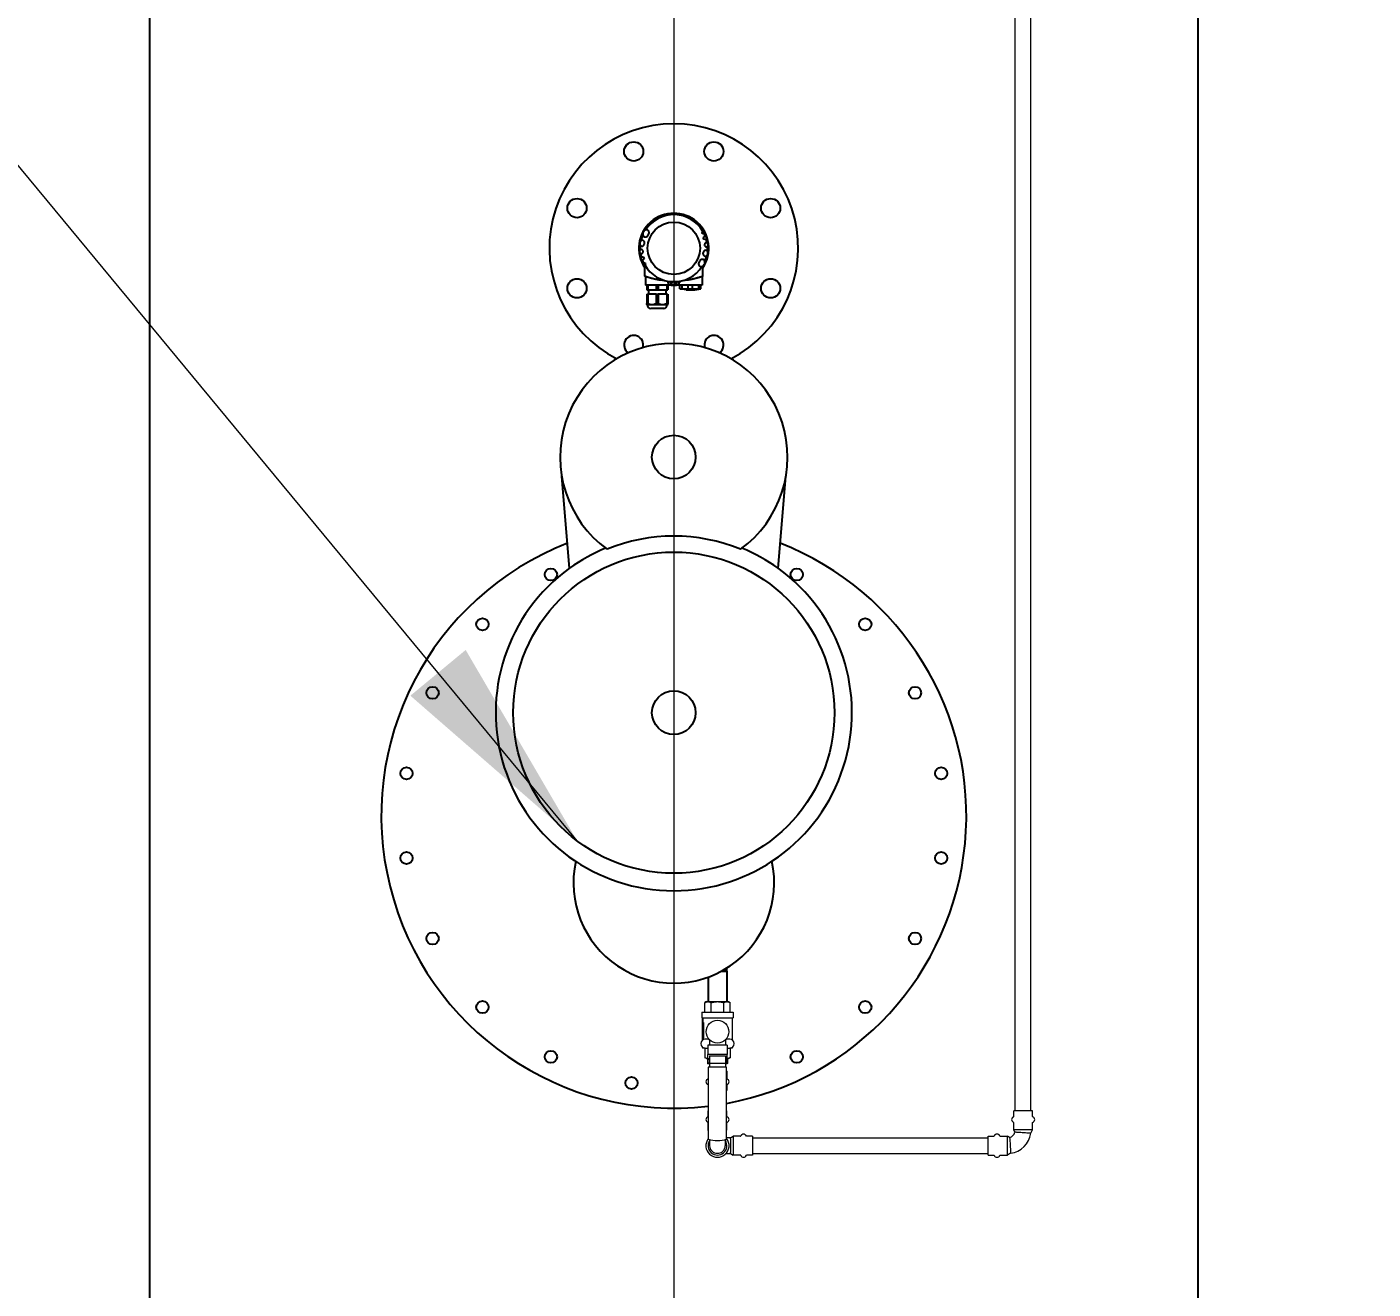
# Model space of a CAD drawing. Header units: millimetres. Extents: x 0 to 118900, y 0 to 84100.
# Drawn here: x 24197 to 25739, y 16437 to 17883 of the extents above; entities that cross this region are included whole.
import ezdxf

# ---------------------------------------------------------------- set-up
doc = ezdxf.new("R2010")
doc.units = ezdxf.units.MM
doc.header["$LTSCALE"] = 100
doc.linetypes.add('CHAIN', pattern=[0.3543, 0.2362, -0.0295, 0.0591, -0.0295])
doc.layers.add('4003-AREA-04.1_F-Foundation', color=7, linetype='Continuous', lineweight=25, true_color=0xadadad)
doc.layers.add('P_Technical Water (TW)', color=140, linetype='Continuous', lineweight=18, true_color=0x00bfff)
for name, color, linetype, lineweight in [('4003-AREA-04.1_T-Tank', 7, 'Continuous', 25), ('Center Mark', 7, 'Continuous', 18), ('Dimension', 7, 'Continuous', 18), ('Symbol', 7, 'Continuous', 18), ('Visible', 7, 'Continuous', 25)]:
    doc.layers.add(name, color=color, linetype=linetype, lineweight=lineweight)
doc.styles.add('Title', font='arial.ttf')
doc.dimstyles.new('Default - Method 2a$7', dxfattribs={"dimscale": 100, "dimtxt": 3, "dimasz": 2.5, "dimexe": 3, "dimexo": 0.5, "dimgap": 0.7, "dimtad": 0, "dimtoh": 1, "dimdec": 1, "dimrnd": 1e-08, "dimtxsty": 'Title', "dimcen": 0.09, "dimdle": 10, "dimclrd": 256, "dimclre": 256, "dimclrt": 7, "dimazin": 2, "dimtfac": 0.833333, "dimtdec": 1, "dimtmove": 0, "dimatfit": 3, "dimfxl": 1, "dimtolj": 1, "dimlwd": -1, "dimlwe": -1, "dimarcsym": 0})
doc.dimstyles.new('Default - Method 2b', dxfattribs={"dimscale": 100, "dimtxt": 3, "dimasz": 2.5, "dimexe": 3, "dimexo": 0.5, "dimgap": 0.7, "dimtad": 0, "dimtoh": 1, "dimdec": 1, "dimrnd": 1e-08, "dimtxsty": 'Title', "dimcen": 0.09, "dimdle": 10, "dimclrd": 256, "dimclre": 256, "dimclrt": 7, "dimadec": 0, "dimazin": 2, "dimtfac": 0.833333, "dimtdec": 1, "dimtmove": 0, "dimatfit": 3, "dimfxl": 1, "dimtolj": 1, "dimlwd": -1, "dimlwe": -1, "dimarcsym": 0})

# ---------------------------------------------------------------- blocks, each defined once
blk = doc.blocks.new('*D26')
at = {"layer": 'Defpoints', "color": 0, "transparency": 16777216}
for p in [(24937.9, 18779.6), (55187.9, 18779.6), (55187.9, 4279.6)]:
    blk.add_point(p, dxfattribs=at)
at = {"layer": 'Dimension', "transparency": 16777216}
for p, q in [((24937.9, 18729.6), (24937.9, 3979.6)), ((55187.9, 18729.6), (55187.9, 3979.6)), ((25187.9, 4279.6), (54937.9, 4279.6))]:
    blk.add_line(p, q, dxfattribs=at)
for points in [[(25187.9, 4321.3), (25187.9, 4237.9), (24937.9, 4279.6)], [(54937.9, 4321.3), (54937.9, 4237.9), (55187.9, 4279.6)]]:
    blk.add_solid(points, dxfattribs=at)
at = {"layer": 'Dimension', "color": 7, "transparency": 16777216, "insert": (39499, 4349.6), "char_height": 300, "attachment_point": 7, "style": 'Title'}
blk.add_mtext('\\A1;30250', dxfattribs=at)

msp = doc.modelspace()

# ---------------------------------------------------------------- linework, layer by layer
at = {"layer": '4003-AREA-04.1_F-Foundation'}
msp.add_circle((24937.91, 18779.59), 12250, dxfattribs=at)
at = {"layer": '4003-AREA-04.1_T-Tank'}
msp.add_circle((24937.91, 18779.59), 11950, dxfattribs=at)
at = {"layer": 'Center Mark', "linetype": 'CHAIN', "ltscale": 23.990969}
msp.add_line((24937.91, 31825.59), (24937.91, 5733.59), dxfattribs=at)
at = {"layer": 'P_Technical Water (TW)'}
for p, q in [((25328.91, 16641.59), (25328.91, 18079.46)), ((25346.91, 16641.59), (25346.91, 18079.46)), ((24975.41, 16766.59), (24973.48, 16765.48)), ((24973.48, 16754.59), (24973.48, 16765.48)), ((24975.41, 16766.59), (24977.09, 16766.59)), ((24977.09, 16766.59), (24987.91, 16766.59)), ((24980.69, 16754.59), (24980.69, 16765.48)), ((24987.91, 16766.59), (24998.74, 16766.59)), ((24995.13, 16754.59), (24995.13, 16765.48)), ((24998.74, 16766.59), (25000.41, 16766.59)), ((25000.41, 16766.59), (25002.34, 16765.48)), ((25002.34, 16754.59), (25002.34, 16765.48)), ((24969.91, 16754.59), (25005.91, 16754.59)), ((24969.91, 16754.59), (24969.91, 16748.19)), ((24969.91, 16748.19), (25005.91, 16748.19)), ((24970.91, 16722.85), (24970.91, 16742.84)), ((24972.02, 16742.84), (24970.91, 16742.84)), ((24972.02, 16742.84), (24972.02, 16723.44)), ((25004.91, 16748.19), (25004.91, 16722.85)), ((25005.91, 16754.59), (25005.91, 16748.19)), ((24970.91, 16714.23), (24970.91, 16713.29)), ((24973.91, 16713.29), (24970.91, 16713.29)), ((24973.48, 16713.29), (24973.48, 16702.41)), ((24977.99, 16723.79), (24973.91, 16723.79)), ((24973.91, 16713.29), (24976.91, 16713.29)), ((24976.91, 16716.73), (24976.91, 16706.12)), ((24998.91, 16716.73), (24976.91, 16716.73)), ((24978.91, 16722.81), (24978.91, 16717.44)), ((24978.91, 16717.44), (24978.91, 16716.73)), ((24996.91, 16722.81), (24996.91, 16717.44)), ((24996.91, 16717.44), (24996.91, 16716.73)), ((25001.91, 16723.79), (24997.83, 16723.79)), ((24998.91, 16716.73), (24998.91, 16706.12)), ((24998.91, 16713.29), (25001.91, 16713.29)), ((25004.91, 16713.29), (25001.91, 16713.29)), ((25002.34, 16713.29), (25002.34, 16702.41)), ((25004.91, 16714.23), (25004.91, 16713.29)), ((24975.41, 16701.29), (24973.48, 16702.41)), ((24975.41, 16701.29), (24976.91, 16701.29)), ((24976.31, 16700.29), (24976.31, 16696.29)), ((24977.28, 16700.29), (24976.31, 16700.29)), ((24976.31, 16696.29), (24977.28, 16696.29)), ((24976.91, 16701.29), (24976.78, 16701.16)), ((24976.91, 16695.29), (24976.78, 16695.42)), ((24976.91, 16701.17), (24976.91, 16706.12)), ((24998.91, 16706.12), (24976.91, 16706.12)), ((24978.91, 16701.17), (24976.91, 16701.17)), ((24977.28, 16696.29), (24977.28, 16700.29)), ((24978.91, 16704.71), (24996.91, 16704.71)), ((24978.91, 16704.71), (24978.91, 16696.19)), ((24978.91, 16696.19), (24978.91, 16691.71)), ((24978.91, 16696.19), (24996.91, 16696.19)), ((24996.91, 16704.71), (24996.91, 16696.19)), ((24998.91, 16701.17), (24996.91, 16701.17)), ((24998.05, 16700.29), (24996.91, 16700.29)), ((24996.91, 16696.29), (24998.05, 16696.29)), ((24996.91, 16696.19), (24996.91, 16691.71)), ((24998.05, 16696.29), (24998.05, 16700.29)), ((24998.91, 16701.17), (24998.91, 16706.12)), ((24998.91, 16701.29), (25000.41, 16701.29)), ((24998.91, 16701.29), (24999.04, 16701.16)), ((24998.91, 16695.29), (24999.04, 16695.42)), ((24999.52, 16700.29), (24999.52, 16696.29)), ((25000.41, 16701.29), (25002.34, 16702.41)), ((24978.91, 16695.29), (24976.91, 16695.29)), ((24977.41, 16687.32), (24977.16, 16686.79)), ((24977.16, 16686.79), (24977.41, 16686.79)), ((24977.16, 16686.79), (24977.16, 16678.29)), ((24977.41, 16691.71), (24977.41, 16609.19)), ((24998.41, 16691.71), (24977.41, 16691.71)), ((24998.78, 16695.29), (24996.91, 16695.29)), ((24998.41, 16609.19), (24998.41, 16691.71)), ((24998.41, 16687.32), (24998.66, 16686.79)), ((24998.41, 16686.79), (24998.66, 16686.79)), ((24998.66, 16686.79), (24998.66, 16678.29)), ((24998.91, 16695.29), (24998.78, 16695.29)), ((24977.16, 16671.49), (24977.16, 16664.79)), ((24977.16, 16664.79), (24977.41, 16664.79)), ((24998.41, 16664.79), (24998.66, 16664.79)), ((24998.66, 16671.49), (24998.66, 16664.79)), ((24977.41, 16641.59), (24977.16, 16641.59)), ((24977.16, 16634.89), (24977.16, 16641.59)), ((24998.66, 16641.59), (24998.41, 16641.59)), ((24998.66, 16634.89), (24998.66, 16641.59)), ((25348.66, 16641.59), (25327.16, 16641.59)), ((25327.16, 16634.89), (25327.16, 16641.59)), ((25348.66, 16634.89), (25348.66, 16641.59)), ((24977.16, 16619.59), (24977.16, 16628.09)), ((24977.41, 16619.59), (24977.16, 16619.59)), ((24977.41, 16619.13), (24977.16, 16619.59)), ((24998.66, 16619.59), (24998.41, 16619.59)), ((24998.41, 16619.13), (24998.66, 16619.59)), ((24998.66, 16619.59), (24998.66, 16628.09)), ((25327.16, 16619.59), (25327.16, 16628.09)), ((25348.66, 16619.59), (25327.16, 16619.59)), ((25328.54, 16617.04), (25327.16, 16619.59)), ((25346.66, 16615.89), (25348.66, 16619.59)), ((25348.66, 16619.59), (25348.66, 16628.09)), ((24978.91, 16608.69), (24978.91, 16601.88)), ((24978.91, 16608.69), (24978.91, 16601.88)), ((24996.91, 16601.88), (24996.91, 16608.69)), ((24996.91, 16601.88), (24996.91, 16608.69)), ((25002.69, 16610.59), (24998.41, 16610.59)), ((25002.69, 16610.59), (24998.41, 16610.59)), ((25002.68, 16610.59), (25005.91, 16612.34)), ((25005.91, 16612.34), (25005.91, 16590.84)), ((25014.41, 16612.34), (25005.91, 16612.34)), ((25027.91, 16612.34), (25021.21, 16612.34)), ((25027.91, 16612.34), (25027.91, 16590.84)), ((25027.91, 16610.59), (25297.91, 16610.59)), ((25297.91, 16590.84), (25297.91, 16612.34)), ((25297.91, 16612.34), (25304.61, 16612.34)), ((25311.41, 16612.34), (25319.91, 16612.34)), ((25319.91, 16590.84), (25319.91, 16612.34)), ((25322.46, 16610.96), (25319.91, 16612.34)), ((24997.63, 16592.59), (25002.69, 16592.59)), ((24997.63, 16592.59), (25002.69, 16592.59)), ((25002.68, 16592.59), (25005.91, 16590.84)), ((25014.41, 16590.84), (25005.91, 16590.84)), ((25027.91, 16590.84), (25021.21, 16590.84)), ((25027.91, 16592.59), (25297.91, 16592.59)), ((25297.91, 16590.84), (25304.61, 16590.84)), ((25311.41, 16590.84), (25319.91, 16590.84)), ((25323.61, 16592.85), (25319.91, 16590.84))]:
    msp.add_line(p, q, dxfattribs=at)
msp.add_circle((24987.91, 16732.19), 13, dxfattribs=at)
for centre, radius, start, end in [((24973.91, 16718.54), 5.25, 90, 270), ((25001.91, 16718.54), 5.25, 270, 90), ((24977.97, 16674.89), 3.31, 107.34635, 252.65365), ((24976.91, 16678.29), 0.25, 287.34635, 0), ((24976.91, 16671.49), 0.25, 0, 72.65365), ((24998.91, 16678.29), 0.25, 180, 252.65365), ((24998.91, 16671.49), 0.25, 107.34635, 180), ((24997.85, 16674.89), 3.31, 287.34635, 72.65365), ((24977.97, 16631.49), 3.31, 107.34635, 252.65365), ((24976.91, 16634.89), 0.25, 287.34635, 0), ((24998.91, 16634.89), 0.25, 180, 252.65365), ((24997.85, 16631.49), 3.31, 287.34635, 72.65365), ((25327.97, 16631.49), 3.31, 107.34635, 252.65365), ((25326.91, 16634.89), 0.25, 287.34635, 0), ((25348.91, 16634.89), 0.25, 180, 252.65365), ((25347.85, 16631.49), 3.31, 287.34635, 72.65365), ((24976.91, 16628.09), 0.25, 0, 72.65365), ((24998.91, 16628.09), 0.25, 107.34635, 180), ((25326.91, 16628.09), 0.25, 0, 72.65365), ((25348.91, 16628.09), 0.25, 107.34635, 180), ((24987.91, 16601.59), 13.25, 142.41533, 37.58467), ((24987.91, 16601.59), 10.75, 146.84659, 33.15341), ((24987.91, 16638.09), 30.74, 250.02895, 289.97105), ((25014.41, 16612.59), 0.25, 270, 342.65365), ((25017.81, 16611.53), 3.31, 17.34635, 162.65365), ((25021.21, 16612.59), 0.25, 197.34635, 270), ((25304.61, 16612.59), 0.25, 270, 342.65365), ((25308.01, 16611.53), 3.31, 17.34635, 162.65365), ((25311.41, 16612.59), 0.25, 197.34635, 270), ((25319.91, 16619.59), 9, 286.45578, 343.54422), ((25319.91, 16619.59), 9, 286.45578, 343.54422), ((25319.91, 16619.59), 27, 277.87643, 352.12357), ((25319.91, 16619.59), 27, 277.87643, 352.12357), ((25014.41, 16590.59), 0.25, 17.34635, 90), ((25017.81, 16591.65), 3.31, 197.34635, 342.65365), ((25021.21, 16590.59), 0.25, 90, 162.65365), ((25304.61, 16590.59), 0.25, 17.34635, 90), ((25308.01, 16591.65), 3.31, 197.34635, 342.65365), ((25311.41, 16590.59), 0.25, 90, 162.65365)]:
    msp.add_arc(centre, radius, start, end, dxfattribs=at)
for points, weights in [([(24973.48, 16765.48), (24975.41, 16766.59), (24977.09, 16766.59)], [1.76420471066, 1.90066641994, 1.90066641994]), ([(24977.09, 16766.59), (24978.76, 16766.59), (24980.69, 16765.48)], [1.90066641994, 1.90066641994, 1.76420471066]), ([(24980.69, 16765.48), (24984.56, 16766.59), (24987.91, 16766.59)], [1.76420471066, 1.90066641994, 1.90066641994]), ([(24987.91, 16766.59), (24991.26, 16766.59), (24995.13, 16765.48)], [1.90066641994, 1.90066641994, 1.76420471066]), ([(24995.13, 16765.48), (24997.06, 16766.59), (24998.74, 16766.59)], [1.76420471066, 1.90066641994, 1.90066641994]), ([(24998.74, 16766.59), (25000.41, 16766.59), (25002.34, 16765.48)], [1.90066641994, 1.90066641994, 1.76420471066]), ([(24976.91, 16701.3), (24975.32, 16701.35), (24973.48, 16702.41)], [1.90029538495, 1.89355079851, 1.76420471066]), ([(24976.78, 16701.16), (24976.55, 16700.93), (24976.31, 16700.29)], [1.01041085942, 1.01428492475, 1]), ([(24976.31, 16696.29), (24976.55, 16695.65), (24976.78, 16695.42)], [1, 1.01428492475, 1.01041085942]), ([(24977.28, 16700.29), (24978.12, 16700.72), (24978.91, 16700.97)], [1, 1.00955229746, 1.01098468047]), ([(24978.91, 16695.62), (24978.12, 16695.86), (24977.28, 16696.29)], [1.01098468047, 1.00955229746, 1]), ([(24998.05, 16700.29), (24998.3, 16700.95), (24998.53, 16701.17)], [1, 1.01462303703, 1.01021729441]), ([(24998.78, 16695.29), (24998.43, 16695.29), (24998.05, 16696.29)], [1, 1.02247471629, 1]), ([(24999.52, 16696.29), (24999.13, 16695.29), (24998.78, 16695.29)], [1, 1.02247471629, 1]), ([(25002.34, 16702.41), (25000.5, 16701.35), (24998.91, 16701.3)], [1.76420471066, 1.89355079851, 1.90029538495]), ([(24998.91, 16701.26), (24999.2, 16701.11), (24999.52, 16700.29)], [1.00666863116, 1.0184025812, 1])]:
    msp.add_rational_spline(points, weights, degree=2, dxfattribs=at)
for points, knots in [([(25002.69, 16592.59), (25002.74, 16592.59), (25002.79, 16592.71), (25002.92, 16593.25), (25002.99, 16593.81), (25003.13, 16595.24), (25003.2, 16596.09), (25003.29, 16597.97), (25003.33, 16598.98), (25003.36, 16600.54), (25003.36, 16601.05), (25003.36, 16602.06), (25003.36, 16602.57), (25003.33, 16604.02), (25003.3, 16604.94), (25003.21, 16606.85), (25003.15, 16607.79), (25003.01, 16609.26), (25002.94, 16609.8), (25002.8, 16610.44), (25002.75, 16610.59), (25002.69, 16610.59)], [-4.2713489, -4.2713489, -4.2713489, -4.2713489, -4.02207, -4.02207, -3.6590417, -3.6590417, -3.3247612, -3.3247612, -3.0032867, -3.0032867, -2.8499412, -2.8499412, -2.6986075, -2.6986075, -2.4076982, -2.4076982, -2.048021, -2.048021, -1.7075808, -1.7075808, -1.4217242, -1.4217242, -1.4217242, -1.4217242]), ([(25322.46, 16610.96), (25322.46, 16610.96), (25322.46, 16610.92), (25322.49, 16610.68), (25322.52, 16610.36), (25322.61, 16609.34), (25322.67, 16608.57), (25322.81, 16606.77), (25322.88, 16605.76), (25323.03, 16603.62), (25323.1, 16602.51), (25323.23, 16600.27), (25323.29, 16599.17), (25323.4, 16597.12), (25323.45, 16596.18), (25323.53, 16594.58), (25323.56, 16593.95), (25323.6, 16593.07), (25323.61, 16592.85), (25323.61, 16592.85)], [-2.8464182, -2.8464182, -2.8464182, -2.8464182, -2.6986075, -2.6986075, -2.4076982, -2.4076982, -2.048021, -2.048021, -1.7075808, -1.7075808, -1.3724739, -1.3724739, -1.0355417, -1.0355417, -0.6944712, -0.6944712, -0.3492052, -0.3492052, 0, 0, 0, 0]), ([(25346.66, 16615.89), (25346.66, 16615.89), (25346.49, 16615.9), (25345.85, 16615.93), (25345.38, 16615.95), (25344.06, 16616.02), (25343.15, 16616.07), (25341.07, 16616.18), (25339.92, 16616.24), (25337.54, 16616.37), (25336.33, 16616.45), (25334.01, 16616.6), (25332.92, 16616.68), (25331.1, 16616.82), (25330.36, 16616.88), (25329.24, 16616.98), (25328.87, 16617.01), (25328.59, 16617.04), (25328.54, 16617.04), (25328.54, 16617.04), (25328.54, 16617.04), (25328.54, 16617.04)], [-5.6928538, -5.6928538, -5.6928538, -5.6928538, -5.3940732, -5.3940732, -5.1016786, -5.1016786, -4.7434859, -4.7434859, -4.3836098, -4.3836098, -4.02207, -4.02207, -3.6590417, -3.6590417, -3.3247612, -3.3247612, -3.0032867, -3.0032867, -2.8499412, -2.8499412, -2.8464182, -2.8464182, -2.8464182, -2.8464182]), ([(24978.91, 16601.88), (24978.91, 16601.72), (24978.91, 16601.56), (24978.98, 16600.27), (24979.25, 16599.17), (24980.18, 16597.12), (24980.84, 16596.18), (24982.48, 16594.58), (24983.45, 16593.95), (24985.59, 16593.07), (24986.75, 16592.85), (24987.91, 16592.85)], [-1.4217242, -1.4217242, -1.4217242, -1.4217242, -1.3724739, -1.3724739, -1.0355417, -1.0355417, -0.6944712, -0.6944712, -0.3492052, -0.3492052, 0, 0, 0, 0]), ([(24987.91, 16592.85), (24988.91, 16592.85), (24989.9, 16593.01), (24991.76, 16593.66), (24992.62, 16594.12), (24994.34, 16595.44), (24995.13, 16596.35), (24996.31, 16598.43), (24996.69, 16599.58), (24996.89, 16601.14), (24996.91, 16601.51), (24996.91, 16601.88)], [-5.6928538, -5.6928538, -5.6928538, -5.6928538, -5.3940732, -5.3940732, -5.1016786, -5.1016786, -4.7434859, -4.7434859, -4.3836098, -4.3836098, -4.2713489, -4.2713489, -4.2713489, -4.2713489])]:
    msp.add_open_spline(points, degree=3, knots=knots, dxfattribs=at)
at = {"layer": 'Visible'}
for p, q in [((24337.91, 16249.77), (24337.91, 18179.59)), ((24337.91, 16249.77), (24337.91, 18179.59)), ((25537.91, 18004.59), (25537.91, 16249.77)), ((25537.91, 18004.59), (25537.91, 16249.77)), ((24904.82, 17597.73), (24904.71, 17610.16)), ((24971, 17597.73), (24971.1, 17609.1)), ((24905.41, 17597.52), (24905.41, 17587.09)), ((24930.14, 17591.09), (24930.13, 17591.92)), ((24930.14, 17591.09), (24931.73, 17591.09)), ((24931.72, 17591.62), (24931.73, 17591.09)), ((24944.09, 17591.09), (24931.73, 17591.09)), ((24931.91, 17587.55), (24931.91, 17591.09)), ((24931.95, 17587.55), (24931.95, 17591.09)), ((24934.35, 17587.55), (24934.35, 17591.09)), ((24935.51, 17587.55), (24935.51, 17591.09)), ((24940.31, 17587.55), (24940.31, 17591.09)), ((24941.47, 17587.55), (24941.47, 17591.09)), ((24943.87, 17587.55), (24943.87, 17591.09)), ((24943.91, 17587.55), (24943.91, 17591.09)), ((24944.09, 17591.09), (24944.1, 17591.62)), ((24944.09, 17591.09), (24945.69, 17591.09)), ((24945.69, 17591.92), (24945.69, 17591.09)), ((24970.41, 17597.52), (24970.41, 17587.09)), ((24932.41, 17587.09), (24905.41, 17587.09)), ((24906.91, 17587.09), (24906.91, 17582.09)), ((24906.91, 17582.09), (24908.04, 17582.09)), ((24906.91, 17577.09), (24906.91, 17566.34)), ((24906.91, 17577.09), (24908.04, 17577.09)), ((24908.04, 17587.09), (24908.04, 17582.09)), ((24908.04, 17582.09), (24917.78, 17582.09)), ((24908.04, 17577.09), (24908.04, 17566.34)), ((24917.78, 17577.09), (24908.04, 17577.09)), ((24908.91, 17582.09), (24908.91, 17577.09)), ((24917.78, 17587.09), (24917.78, 17582.09)), ((24917.78, 17582.09), (24920.04, 17582.09)), ((24917.78, 17577.09), (24920.04, 17577.09)), ((24917.78, 17577.09), (24917.78, 17566.34)), ((24920.04, 17587.09), (24920.04, 17582.09)), ((24920.04, 17582.09), (24929.78, 17582.09)), ((24929.78, 17577.09), (24920.04, 17577.09)), ((24920.04, 17577.09), (24920.04, 17566.34)), ((24928.91, 17582.09), (24928.91, 17577.09)), ((24929.78, 17587.09), (24929.78, 17582.09)), ((24929.78, 17582.09), (24930.91, 17582.09)), ((24929.78, 17577.09), (24929.78, 17566.34)), ((24929.78, 17577.09), (24930.91, 17577.09)), ((24930.91, 17587.09), (24930.91, 17582.09)), ((24930.91, 17577.09), (24930.91, 17566.34)), ((24931.95, 17587.55), (24931.91, 17587.55)), ((24932.41, 17587.47), (24932.41, 17587.09)), ((24935.51, 17587.55), (24934.35, 17587.55)), ((24941.47, 17587.55), (24940.31, 17587.55)), ((24943.41, 17587.47), (24943.41, 17587.09)), ((24970.41, 17587.09), (24943.41, 17587.09)), ((24943.91, 17587.55), (24943.87, 17587.55)), ((24944.91, 17583.09), (24944.91, 17587.09)), ((24944.91, 17583.09), (24947.44, 17583.09)), ((24944.91, 17582.99), (24944.91, 17583.09)), ((24951.91, 17581.89), (24944.91, 17582.99)), ((24947.44, 17583.09), (24947.44, 17587.09)), ((24951.91, 17581.89), (24961.91, 17581.89)), ((24954.38, 17583.09), (24954.38, 17587.09)), ((24954.38, 17583.09), (24959.44, 17583.09)), ((24959.44, 17583.09), (24959.44, 17587.09)), ((24961.91, 17581.89), (24968.91, 17582.99)), ((24966.38, 17583.09), (24966.38, 17587.09)), ((24966.38, 17583.09), (24968.91, 17583.09)), ((24968.91, 17583.09), (24968.91, 17587.09)), ((24968.91, 17583.09), (24968.91, 17582.99)), ((24906.91, 17565.09), (24906.91, 17566.34)), ((24906.91, 17566.34), (24908.04, 17566.34)), ((24907.41, 17564.59), (24906.91, 17565.09)), ((24930.41, 17564.59), (24907.41, 17564.59)), ((24926.41, 17560.59), (24911.41, 17560.59)), ((24917.78, 17566.34), (24920.04, 17566.34)), ((24929.78, 17566.34), (24930.91, 17566.34)), ((24930.41, 17564.59), (24930.91, 17565.09)), ((24930.91, 17566.34), (24930.91, 17565.09)), ((24818.55, 17263.03), (24809.55, 17368.23)), ((25057.27, 17263.03), (25066.27, 17368.23)), ((24998.56, 16801.59), (24998.56, 16805.08)), ((24977.26, 16794.73), (24977.26, 16766.59)), ((24992.54, 16801.59), (24998.56, 16801.59)), ((24998.56, 16801.59), (24992.54, 16801.59)), ((24998.56, 16801.59), (24998.56, 16766.59)), ((24970.91, 16748.19), (24970.91, 16742.84))]:
    msp.add_line(p, q, dxfattribs=at)
for centre, radius in [((24891.99, 17740.46), 11), ((24983.83, 17740.46), 11), ((24827.04, 17675.51), 11), ((25048.78, 17675.51), 11), ((24937.91, 17629.59), 30), ((24971.62, 17647.52), 1.31), ((24973.75, 17641.24), 1.82), ((24902.07, 17617.95), 1.82), ((24904.2, 17611.67), 1.31), ((24827.04, 17583.67), 11), ((25048.78, 17583.67), 11), ((24937.91, 17390.34), 25), ((24937.91, 17097.59), 183.92), ((24797.17, 17255.8), 7), ((25078.65, 17255.8), 7), ((24718.71, 17198.8), 7), ((25157.11, 17198.8), 7), ((24661.7, 17120.33), 7), ((25214.12, 17120.33), 7), ((24937.91, 17097.59), 25), ((24631.73, 17028.09), 7), ((25244.09, 17028.09), 7), ((24631.73, 16931.1), 7), ((25244.09, 16931.1), 7), ((24661.7, 16838.86), 7), ((25214.12, 16838.86), 7), ((24718.71, 16760.39), 7), ((25157.11, 16760.39), 7), ((24797.17, 16703.38), 7), ((25078.65, 16703.38), 7), ((24889.42, 16673.41), 7)]:
    msp.add_circle(centre, radius, dxfattribs=at)
for centre, radius, start, end in [((24937.91, 18779.59), 12796, 45.675698, 314.324302), ((24937.91, 18779.59), 2654.3, 55.85215, 348.39071), ((24937.91, 18779.59), 2606, 57.42664, 348.90027), ((24937.91, 18779.59), 2600, 57.63108, 342.65786), ((24937.91, 17629.59), 142.5, 297.31781, 242.68219), ((24937.91, 17629.59), 40.05, 325.92877, 214.07123), ((24937.91, 17629.59), 40, 326.03684, 213.96316), ((24937.91, 17629.59), 38.47, 29.90535, 146.98185), ((24902.69, 17635.17), 3.86, 167.62339, 174.37865), ((24937.91, 17629.59), 38.47, 157.01815, 167.01573), ((24937.91, 17629.59), 38.47, 20.46109, 26.09465), ((24971.71, 17647.56), 1.21, 24.5304, 31.46969), ((24937.91, 17629.59), 38.47, 9.04136, 15.53891), ((24973.84, 17641.27), 1.72, 14.56694, 21.43306), ((24901.12, 17625.73), 2.51, 182.59668, 189.40333), ((24937.91, 17629.59), 38.47, 174.98427, 182.95864), ((24937.91, 17629.59), 38.47, 189.04136, 195.53891), ((24937.91, 17629.59), 38.47, 337.01815, 347.01573), ((24937.91, 17629.59), 38.47, 354.98427, 2.95864), ((24973.13, 17624.01), 3.86, 347.62339, 354.37865), ((24974.7, 17633.46), 2.51, 2.59668, 9.40333), ((24901.98, 17617.92), 1.72, 194.56694, 201.43306), ((24937.91, 17629.59), 38.47, 200.46109, 206.09465), ((24904.11, 17611.62), 1.21, 204.5304, 211.46969), ((24937.91, 17629.59), 38.47, 209.90535, 326.98185), ((24937.91, 17692.09), 100, 259.04722, 263.769), ((24937.91, 17692.09), 100, 276.231, 280.95278), ((24937.91, 17627.09), 40, 261.37307, 278.62693), ((24937.91, 17627.09), 39.62, 266.53018, 273.46982), ((24911.41, 17564.59), 4, 180, 270), ((24926.41, 17564.59), 4, 270, 0), ((24891.99, 17518.73), 11, 344.05492, 235.30846), ((24983.83, 17518.73), 11, 304.69154, 195.94508), ((24937.91, 17390.34), 130.25, 305.91591, 234.08409), ((24937.91, 17097.59), 202.25, 67.80431, 112.19569), ((24937.91, 16979.59), 335, 111.32248, 276.77152), ((24937.91, 17097.59), 204, 112.49564, 125.81096), ((24937.91, 16979.59), 335, 280.40454, 68.67752), ((24937.91, 17097.59), 204, 54.18904, 67.50436), ((24937.91, 17097.59), 204, 125.81096, 54.18904), ((24937.91, 16902.79), 115, 167.68289, 12.31711)]:
    msp.add_arc(centre, radius, start, end, dxfattribs=at)
for centre in [(24933.15, 17627.09), (24942.67, 17627.09)]:
    msp.add_ellipse(centre, major_axis=(0, -39.62), ratio=0.5, start_param=6.2226255, end_param=6.3437451, dxfattribs=at)
for points, knots in [([(24904.37, 17636.57), (24904.3, 17636.8), (24904.21, 17637.03), (24903.97, 17637.46), (24903.83, 17637.66), (24903.41, 17638.1), (24903.14, 17638.29), (24902.63, 17638.52), (24902.37, 17638.61), (24901.75, 17638.67), (24901.41, 17638.64), (24900.74, 17638.44), (24900.41, 17638.26), (24899.78, 17637.74), (24899.5, 17637.38), (24899.04, 17636.53), (24898.9, 17636.03), (24898.79, 17634.91), (24898.88, 17634.44), (24898.99, 17634.09)], [-1.02918354, -1.02918354, -1.02918354, -1.02918354, -0.99109345, -0.99109345, -0.95291598, -0.95291598, -0.89650154, -0.89650154, -0.85215658, -0.85215658, -0.80310396, -0.80310396, -0.74741836, -0.74741836, -0.68109495, -0.68109495, -0.60482262, -0.60482262, -0.51371144, -0.51371144, -0.51371144, -0.51371144]), ([(24898.99, 17634.09), (24899.01, 17634.03), (24899.03, 17633.96), (24899.18, 17633.56), (24899.35, 17633.24), (24899.85, 17632.63), (24900.15, 17632.42), (24900.64, 17632.17), (24900.93, 17632.06), (24901.59, 17631.99), (24901.93, 17632.02), (24902.6, 17632.22), (24902.93, 17632.4), (24903.56, 17632.91), (24903.85, 17633.26), (24904.3, 17634.1), (24904.45, 17634.6), (24904.55, 17635.59), (24904.51, 17636.09), (24904.37, 17636.57)], [-0.96963496, -0.96963496, -0.96963496, -0.96963496, -0.95160389, -0.95160389, -0.85904006, -0.85904006, -0.74686425, -0.74686425, -0.64482063, -0.64482063, -0.54529794, -0.54529794, -0.43373625, -0.43373625, -0.3009485, -0.3009485, -0.14878153, -0.14878153, 0, 0, 0, 0]), ([(24905.55, 17650.52), (24905.17, 17650.38), (24904.82, 17650.17), (24904.17, 17649.68), (24903.87, 17649.4), (24903.15, 17648.51), (24902.79, 17647.85), (24902.39, 17646.52), (24902.34, 17645.94), (24902.38, 17645.01), (24902.47, 17644.57), (24902.8, 17643.81), (24903, 17643.51), (24903.47, 17643.01), (24903.74, 17642.81), (24904.37, 17642.52), (24904.74, 17642.44), (24905.4, 17642.42), (24905.84, 17642.44), (24906.37, 17642.64)], [-1.6090311, -1.6090311, -1.6090311, -1.6090311, -1.482703, -1.482703, -1.3561132, -1.3561132, -1.1304218, -1.1304218, -0.9277192, -0.9277192, -0.7363072, -0.7363072, -0.5716999, -0.5716999, -0.3817858, -0.3817858, -0.1705714, -0.1705714, 0, 0, 0, 0]), ([(24906.37, 17642.64), (24906.94, 17642.85), (24907.37, 17643.17), (24908, 17643.7), (24908.33, 17644.07), (24908.93, 17644.95), (24909.22, 17645.54), (24909.55, 17646.79), (24909.59, 17647.35), (24909.52, 17648.21), (24909.44, 17648.68), (24909.05, 17649.46), (24908.85, 17649.75), (24908.32, 17650.27), (24908.05, 17650.41), (24907.55, 17650.64), (24907.19, 17650.72), (24906.53, 17650.74), (24906.08, 17650.72), (24905.55, 17650.52)], [-1.472432, -1.472432, -1.472432, -1.472432, -1.3377055, -1.3377055, -1.1479442, -1.1479442, -0.917166, -0.917166, -0.7189185, -0.7189185, -0.5770011, -0.5770011, -0.4876941, -0.4876941, -0.3821992, -0.3821992, -0.1715089, -0.1715089, 0, 0, 0, 0]), ([(24975.98, 17635.6), (24975.88, 17635.65), (24975.84, 17635.67), (24975.57, 17635.77), (24975.34, 17635.82), (24974.88, 17635.83), (24974.64, 17635.78), (24974.26, 17635.63), (24974.03, 17635.52), (24973.58, 17635.1), (24973.41, 17634.86), (24973.15, 17634.3), (24973.08, 17633.98), (24973.06, 17633.32), (24973.11, 17632.99), (24973.33, 17632.39), (24973.48, 17632.13), (24973.85, 17631.7), (24974.06, 17631.53), (24974.3, 17631.41)], [-0.88809405, -0.88809405, -0.88809405, -0.88809405, -0.85408507, -0.85408507, -0.70432621, -0.70432621, -0.55057287, -0.55057287, -0.45351319, -0.45351319, -0.36719905, -0.36719905, -0.26892999, -0.26892999, -0.1703214, -0.1703214, -0.07964232, -0.07964232, 0, 0, 0, 0]), ([(24901.52, 17627.78), (24901.38, 17627.85), (24901.23, 17627.91), (24900.92, 17627.98), (24900.76, 17628), (24900.32, 17627.99), (24900.08, 17627.92), (24899.73, 17627.77), (24899.49, 17627.64), (24899.04, 17627.17), (24898.88, 17626.92), (24898.66, 17626.33), (24898.6, 17626), (24898.62, 17625.35), (24898.68, 17625.03), (24898.93, 17624.44), (24899.1, 17624.19), (24899.44, 17623.84), (24899.58, 17623.72), (24899.84, 17623.58)], [-2.0208705, -2.0208705, -2.0208705, -2.0208705, -1.8772545, -1.8772545, -1.7333861, -1.7333861, -1.4840345, -1.4840345, -1.2802086, -1.2802086, -1.1063424, -1.1063424, -0.9134867, -0.9134867, -0.7236901, -0.7236901, -0.5382233, -0.5382233, -0.3900342, -0.3900342, -0.3900342, -0.3900342]), ([(24899.84, 17623.58), (24899.94, 17623.53), (24899.98, 17623.52), (24900.25, 17623.41), (24900.48, 17623.37), (24900.94, 17623.36), (24901.18, 17623.4), (24901.56, 17623.55), (24901.79, 17623.66), (24902.24, 17624.08), (24902.41, 17624.32), (24902.67, 17624.88), (24902.74, 17625.21), (24902.76, 17625.87), (24902.71, 17626.2), (24902.49, 17626.8), (24902.34, 17627.06), (24901.97, 17627.49), (24901.76, 17627.65), (24901.52, 17627.78)], [-0.88809405, -0.88809405, -0.88809405, -0.88809405, -0.85408507, -0.85408507, -0.70432621, -0.70432621, -0.55057287, -0.55057287, -0.45351319, -0.45351319, -0.36719905, -0.36719905, -0.26892999, -0.26892999, -0.1703214, -0.1703214, -0.07964232, -0.07964232, 0, 0, 0, 0]), ([(24976.83, 17625.09), (24976.81, 17625.16), (24976.79, 17625.23), (24976.65, 17625.63), (24976.47, 17625.94), (24975.97, 17626.55), (24975.67, 17626.76), (24975.18, 17627.02), (24974.89, 17627.12), (24974.23, 17627.2), (24973.89, 17627.16), (24973.22, 17626.96), (24972.89, 17626.79), (24972.26, 17626.28), (24971.97, 17625.92), (24971.52, 17625.09), (24971.37, 17624.59), (24971.27, 17623.59), (24971.31, 17623.09), (24971.45, 17622.62)], [-0.9704707, -0.9704707, -0.9704707, -0.9704707, -0.9524176, -0.9524176, -0.85976986, -0.85976986, -0.74750581, -0.74750581, -0.64536478, -0.64536478, -0.54574744, -0.54574744, -0.43407682, -0.43407682, -0.30115872, -0.30115872, -0.14884368, -0.14884368, 0, 0, 0, 0]), ([(24971.45, 17622.62), (24971.52, 17622.38), (24971.61, 17622.16), (24971.85, 17621.73), (24972, 17621.53), (24972.41, 17621.09), (24972.69, 17620.9), (24973.19, 17620.66), (24973.45, 17620.58), (24974.07, 17620.51), (24974.41, 17620.55), (24975.08, 17620.75), (24975.41, 17620.93), (24976.04, 17621.45), (24976.32, 17621.8), (24976.78, 17622.65), (24976.93, 17623.16), (24977.03, 17624.27), (24976.94, 17624.75), (24976.83, 17625.09)], [-1.02918354, -1.02918354, -1.02918354, -1.02918354, -0.99109345, -0.99109345, -0.95291598, -0.95291598, -0.89650154, -0.89650154, -0.85215658, -0.85215658, -0.80310396, -0.80310396, -0.74741836, -0.74741836, -0.68109495, -0.68109495, -0.60482262, -0.60482262, -0.51371144, -0.51371144, -0.51371144, -0.51371144]), ([(24974.3, 17631.41), (24974.44, 17631.34), (24974.59, 17631.28), (24974.9, 17631.2), (24975.06, 17631.19), (24975.5, 17631.19), (24975.74, 17631.26), (24976.09, 17631.42), (24976.34, 17631.54), (24976.78, 17632.01), (24976.94, 17632.27), (24977.16, 17632.85), (24977.22, 17633.18), (24977.2, 17633.83), (24977.14, 17634.16), (24976.89, 17634.75), (24976.72, 17634.99), (24976.38, 17635.35), (24976.24, 17635.47), (24975.98, 17635.6)], [-2.0208705, -2.0208705, -2.0208705, -2.0208705, -1.8772545, -1.8772545, -1.7333861, -1.7333861, -1.4840345, -1.4840345, -1.2802086, -1.2802086, -1.1063424, -1.1063424, -0.9134867, -0.9134867, -0.7236901, -0.7236901, -0.5382233, -0.5382233, -0.3900342, -0.3900342, -0.3900342, -0.3900342]), ([(24969.45, 17616.55), (24968.88, 17616.33), (24968.45, 17616.02), (24967.82, 17615.48), (24967.49, 17615.12), (24966.89, 17614.23), (24966.6, 17613.64), (24966.27, 17612.4), (24966.23, 17611.84), (24966.3, 17610.98), (24966.38, 17610.51), (24966.77, 17609.72), (24966.97, 17609.44), (24967.5, 17608.92), (24967.77, 17608.77), (24968.27, 17608.54), (24968.63, 17608.47), (24969.3, 17608.44), (24969.74, 17608.47), (24970.27, 17608.67)], [-1.472432, -1.472432, -1.472432, -1.472432, -1.3377055, -1.3377055, -1.1479442, -1.1479442, -0.917166, -0.917166, -0.7189185, -0.7189185, -0.5770011, -0.5770011, -0.4876941, -0.4876941, -0.3821992, -0.3821992, -0.1715089, -0.1715089, 0, 0, 0, 0]), ([(24970.27, 17608.67), (24970.65, 17608.81), (24971.01, 17609.01), (24971.65, 17609.5), (24971.95, 17609.79), (24972.67, 17610.67), (24973.03, 17611.34), (24973.43, 17612.67), (24973.48, 17613.25), (24973.44, 17614.17), (24973.35, 17614.61), (24973.02, 17615.38), (24972.82, 17615.67), (24972.35, 17616.18), (24972.08, 17616.37), (24971.45, 17616.67), (24971.08, 17616.75), (24970.42, 17616.77), (24969.98, 17616.74), (24969.45, 17616.55)], [-1.6078877, -1.6078877, -1.6078877, -1.6078877, -1.4817493, -1.4817493, -1.3553528, -1.3553528, -1.1299686, -1.1299686, -0.9275041, -0.9275041, -0.7363385, -0.7363385, -0.5717803, -0.5717803, -0.3818182, -0.3818182, -0.170612, -0.170612, 0, 0, 0, 0]), ([(24904.82, 17597.73), (24904.82, 17597.73), (24904.82, 17597.73), (24904.82, 17597.73), (24904.82, 17597.73), (24904.82, 17597.73), (24904.83, 17597.72), (24904.83, 17597.72), (24904.84, 17597.72), (24904.86, 17597.71), (24904.86, 17597.71), (24904.87, 17597.71), (24904.88, 17597.71), (24904.88, 17597.7), (24904.89, 17597.7), (24904.9, 17597.7), (24904.92, 17597.69), (24904.94, 17597.68), (24904.96, 17597.68), (24904.99, 17597.67), (24905.02, 17597.66), (24905.05, 17597.65), (24905.08, 17597.64), (24905.11, 17597.63), (24905.14, 17597.61), (24905.18, 17597.6), (24905.22, 17597.59), (24905.26, 17597.57), (24905.3, 17597.56), (24905.34, 17597.54), (24905.39, 17597.53), (24905.44, 17597.51), (24905.49, 17597.49), (24905.54, 17597.48), (24905.59, 17597.46), (24905.65, 17597.44), (24905.71, 17597.42), (24905.76, 17597.4), (24905.83, 17597.38), (24905.89, 17597.36), (24905.95, 17597.34), (24906.02, 17597.31), (24906.09, 17597.29), (24906.15, 17597.27), (24906.23, 17597.25), (24906.3, 17597.22), (24906.44, 17597.17), (24906.6, 17597.12), (24906.77, 17597.07), (24906.85, 17597.04), (24906.94, 17597.01), (24907.02, 17596.98), (24907.11, 17596.95), (24907.2, 17596.92), (24907.3, 17596.89), (24907.39, 17596.86), (24907.49, 17596.83), (24907.58, 17596.8), (24907.68, 17596.77), (24907.78, 17596.74), (24907.88, 17596.71), (24907.99, 17596.68), (24908.09, 17596.64), (24908.2, 17596.61), (24908.3, 17596.58), (24908.41, 17596.54), (24908.52, 17596.51), (24908.63, 17596.47), (24908.74, 17596.44), (24908.86, 17596.41), (24908.97, 17596.37), (24909.09, 17596.34), (24909.21, 17596.3), (24909.32, 17596.27), (24909.44, 17596.23), (24909.57, 17596.19), (24909.63, 17596.18), (24909.69, 17596.16), (24909.75, 17596.14), (24909.81, 17596.12), (24909.87, 17596.1), (24909.93, 17596.09), (24910.06, 17596.05), (24910.19, 17596.01), (24910.31, 17595.98), (24910.44, 17595.94), (24910.57, 17595.9), (24910.7, 17595.86), (24910.84, 17595.83), (24910.97, 17595.79), (24911.11, 17595.75), (24911.24, 17595.71), (24911.38, 17595.68), (24911.52, 17595.64), (24911.65, 17595.6), (24911.8, 17595.56), (24911.94, 17595.52), (24912.08, 17595.49), (24912.22, 17595.45), (24912.37, 17595.41), (24912.51, 17595.37), (24912.65, 17595.33), (24912.8, 17595.3), (24912.95, 17595.26), (24913.1, 17595.22), (24913.24, 17595.18), (24913.39, 17595.14), (24913.54, 17595.11), (24913.69, 17595.07), (24913.84, 17595.03), (24914, 17594.99), (24914.15, 17594.96), (24914.3, 17594.92), (24914.45, 17594.88), (24914.61, 17594.85), (24914.68, 17594.83), (24914.76, 17594.81), (24914.84, 17594.79), (24914.92, 17594.77), (24914.99, 17594.75), (24915.07, 17594.74), (24915.23, 17594.7), (24915.38, 17594.66), (24915.54, 17594.63), (24915.7, 17594.59), (24915.85, 17594.56), (24916.01, 17594.52), (24916.17, 17594.48), (24916.33, 17594.45), (24916.49, 17594.41), (24916.65, 17594.38), (24916.81, 17594.34), (24916.97, 17594.31), (24917.13, 17594.28), (24917.29, 17594.24), (24917.45, 17594.21), (24917.61, 17594.17), (24917.78, 17594.14), (24917.94, 17594.11), (24918.1, 17594.07), (24918.26, 17594.04), (24918.42, 17594.01), (24918.59, 17593.98), (24918.75, 17593.95), (24918.91, 17593.91)], [9.4479436, 9.4479436, 9.4479436, 9.4479436, 9.4924695, 9.4924695, 9.4924695, 9.9916167, 9.9916167, 9.9916167, 10.4894469, 10.4894469, 10.4894469, 10.7377795, 10.7377795, 10.7377795, 10.9860516, 10.9860516, 10.9860516, 11.4837241, 11.4837241, 11.4837241, 11.9826998, 11.9826998, 11.9826998, 12.4826938, 12.4826938, 12.4826938, 12.983388, 12.983388, 12.983388, 13.4844401, 13.4844401, 13.4844401, 13.9854922, 13.9854922, 13.9854922, 14.4861787, 14.4861787, 14.4861787, 14.9861344, 14.9861344, 14.9861344, 15.4850027, 15.4850027, 15.4850027, 15.9824438, 15.9824438, 15.9824438, 16.977056, 16.977056, 16.977056, 17.4761591, 17.4761591, 17.4761591, 17.9761631, 17.9761631, 17.9761631, 18.4767845, 18.4767845, 18.4767845, 18.9777199, 18.9777199, 18.9777199, 19.4786516, 19.4786516, 19.4786516, 19.9792546, 19.9792546, 19.9792546, 20.4792019, 20.4792019, 20.4792019, 20.9781716, 20.9781716, 20.9781716, 21.4758527, 21.4758527, 21.4758527, 21.7241211, 21.7241211, 21.7241211, 21.9724457, 21.9724457, 21.9724457, 22.470175, 22.470175, 22.470175, 22.9691473, 22.9691473, 22.9691473, 23.4691045, 23.4691045, 23.4691045, 23.9697693, 23.9697693, 23.9697693, 24.4708507, 24.4708507, 24.4708507, 24.9720498, 24.9720498, 24.9720498, 25.4730653, 25.4730653, 25.4730653, 25.9735982, 25.9735982, 25.9735982, 26.4733576, 26.4733576, 26.4733576, 26.9720664, 26.9720664, 26.9720664, 27.4694669, 27.4694669, 27.4694669, 27.7176497, 27.7176497, 27.7176497, 27.96591, 27.96591, 27.96591, 28.4628547, 28.4628547, 28.4628547, 28.9601249, 28.9601249, 28.9601249, 29.4574305, 29.4574305, 29.4574305, 29.9544849, 29.9544849, 29.9544849, 30.4510106, 30.4510106, 30.4510106, 30.9472536, 30.9472536, 30.9472536, 31.443467, 31.443467, 31.443467, 31.939661, 31.939661, 31.939661, 31.939661]), ([(24956.91, 17593.91), (24957.24, 17593.98), (24957.56, 17594.04), (24957.88, 17594.11), (24958.04, 17594.14), (24958.21, 17594.17), (24958.37, 17594.21), (24958.53, 17594.24), (24958.69, 17594.28), (24958.85, 17594.31), (24959.01, 17594.34), (24959.17, 17594.38), (24959.33, 17594.41), (24959.49, 17594.45), (24959.65, 17594.48), (24959.81, 17594.52), (24959.97, 17594.56), (24960.13, 17594.59), (24960.28, 17594.63), (24960.44, 17594.66), (24960.6, 17594.7), (24960.76, 17594.74), (24960.91, 17594.77), (24961.07, 17594.81), (24961.22, 17594.85), (24961.38, 17594.89), (24961.53, 17594.92), (24961.69, 17594.96), (24961.84, 17595), (24961.99, 17595.04), (24962.14, 17595.07), (24962.29, 17595.11), (24962.44, 17595.15), (24962.59, 17595.19), (24962.74, 17595.22), (24962.89, 17595.26), (24963.03, 17595.3), (24963.18, 17595.34), (24963.32, 17595.38), (24963.47, 17595.41), (24963.61, 17595.45), (24963.75, 17595.49), (24963.89, 17595.53), (24963.96, 17595.55), (24964.03, 17595.56), (24964.1, 17595.58), (24964.17, 17595.6), (24964.24, 17595.62), (24964.31, 17595.64), (24964.45, 17595.68), (24964.58, 17595.72), (24964.72, 17595.75), (24964.85, 17595.79), (24964.99, 17595.83), (24965.12, 17595.87), (24965.25, 17595.9), (24965.38, 17595.94), (24965.51, 17595.98), (24965.64, 17596.01), (24965.77, 17596.05), (24965.89, 17596.09), (24966.02, 17596.12), (24966.14, 17596.16), (24966.26, 17596.2), (24966.38, 17596.23), (24966.5, 17596.27), (24966.62, 17596.3), (24966.74, 17596.34), (24966.86, 17596.37), (24966.97, 17596.41), (24967.09, 17596.44), (24967.2, 17596.48), (24967.31, 17596.51), (24967.42, 17596.55), (24967.53, 17596.58), (24967.63, 17596.61), (24967.74, 17596.65), (24967.84, 17596.68), (24967.94, 17596.71), (24968.05, 17596.74), (24968.14, 17596.77), (24968.24, 17596.8), (24968.34, 17596.83), (24968.43, 17596.86), (24968.52, 17596.89), (24968.62, 17596.92), (24968.71, 17596.95), (24968.8, 17596.98), (24968.88, 17597.01), (24968.97, 17597.04), (24969.05, 17597.07), (24969.14, 17597.09), (24969.22, 17597.12), (24969.3, 17597.15), (24969.38, 17597.17), (24969.45, 17597.2), (24969.53, 17597.22), (24969.6, 17597.25), (24969.67, 17597.27), (24969.74, 17597.29), (24969.81, 17597.32), (24969.87, 17597.34), (24969.94, 17597.36), (24970, 17597.38), (24970.06, 17597.4), (24970.12, 17597.42), (24970.18, 17597.44), (24970.23, 17597.46), (24970.28, 17597.48), (24970.34, 17597.5), (24970.39, 17597.51), (24970.43, 17597.53), (24970.48, 17597.54), (24970.52, 17597.56), (24970.56, 17597.57), (24970.6, 17597.59), (24970.64, 17597.6), (24970.68, 17597.61), (24970.71, 17597.63), (24970.75, 17597.64), (24970.78, 17597.65), (24970.81, 17597.66), (24970.83, 17597.67), (24970.86, 17597.68), (24970.88, 17597.68), (24970.9, 17597.69), (24970.92, 17597.7), (24970.94, 17597.7), (24970.95, 17597.71), (24970.97, 17597.71), (24970.98, 17597.72), (24970.99, 17597.72), (24970.99, 17597.72), (24971, 17597.73), (24971, 17597.73), (24971, 17597.73), (24971, 17597.73), (24971, 17597.73), (24971, 17597.73)], [0, 0, 0, 0, 0.9921281, 0.9921281, 0.9921281, 1.4883499, 1.4883499, 1.4883499, 1.9845113, 1.9845113, 1.9845113, 2.481689, 2.481689, 2.481689, 2.9801631, 2.9801631, 2.9801631, 3.4796873, 3.4796873, 3.4796873, 3.9799927, 3.9799927, 3.9799927, 4.4807934, 4.4807934, 4.4807934, 4.9817923, 4.9817923, 4.9817923, 5.482687, 5.482687, 5.482687, 5.9831749, 5.9831749, 5.9831749, 6.4829584, 6.4829584, 6.4829584, 6.9817506, 6.9817506, 6.9817506, 7.4792811, 7.4792811, 7.4792811, 7.7274948, 7.7274948, 7.7274948, 7.975713, 7.975713, 7.975713, 8.4732682, 8.4732682, 8.4732682, 8.9720891, 8.9720891, 8.9720891, 9.4718876, 9.4718876, 9.4718876, 9.9723621, 9.9723621, 9.9723621, 10.4732037, 10.4732037, 10.4732037, 10.9741017, 10.9741017, 10.9741017, 11.4747494, 11.4747494, 11.4747494, 11.9748495, 11.9748495, 11.9748495, 12.4741199, 12.4741199, 12.4741199, 12.9723001, 12.9723001, 12.9723001, 13.4691573, 13.4691573, 13.4691573, 13.9659376, 13.9659376, 13.9659376, 14.4642161, 14.4642161, 14.4642161, 14.9636726, 14.9636726, 14.9636726, 15.4639646, 15.4639646, 15.4639646, 15.9647413, 15.9647413, 15.9647413, 16.4656514, 16.4656514, 16.4656514, 16.9663498, 16.9663498, 16.9663498, 17.4665051, 17.4665051, 17.4665051, 17.9658069, 17.9658069, 17.9658069, 18.4639742, 18.4639742, 18.4639742, 18.9607635, 18.9607635, 18.9607635, 19.4576412, 19.4576412, 19.4576412, 19.9560168, 19.9560168, 19.9560168, 20.4555703, 20.4555703, 20.4555703, 20.9559542, 20.9559542, 20.9559542, 21.456803, 21.456803, 21.456803, 21.9577426, 21.9577426, 21.9577426, 22.4583987, 22.4583987, 22.4583987, 22.4914433, 22.4914433, 22.4914433, 22.4914433]), ([(24947.44, 17583.09), (24947.73, 17583.08), (24948.02, 17583.06), (24948.31, 17583.05), (24948.6, 17583.04), (24948.89, 17583.03), (24949.18, 17583.02), (24949.47, 17583.01), (24949.75, 17583), (24950.04, 17583), (24950.19, 17583), (24950.33, 17582.99), (24950.48, 17582.99), (24950.62, 17582.99), (24950.77, 17582.99), (24950.91, 17582.99), (24951.2, 17582.99), (24951.49, 17582.99), (24951.78, 17583), (24952.07, 17583), (24952.36, 17583.01), (24952.64, 17583.02), (24952.93, 17583.03), (24953.22, 17583.04), (24953.51, 17583.05), (24953.8, 17583.06), (24954.09, 17583.08), (24954.38, 17583.09)], [0, 0, 0, 0, 1.0010743, 1.0010743, 1.0010743, 2.0022602, 2.0022602, 2.0022602, 3.0034647, 3.0034647, 3.0034647, 3.5040486, 3.5040486, 3.5040486, 4.0046088, 4.0046088, 4.0046088, 5.0056388, 5.0056388, 5.0056388, 6.0067057, 6.0067057, 6.0067057, 7.0078599, 7.0078599, 7.0078599, 8.0090487, 8.0090487, 8.0090487, 8.0090487]), ([(24959.44, 17583.09), (24959.73, 17583.08), (24960.02, 17583.06), (24960.31, 17583.05), (24960.6, 17583.04), (24960.89, 17583.03), (24961.18, 17583.02), (24961.47, 17583.01), (24961.75, 17583), (24962.04, 17583), (24962.19, 17583), (24962.33, 17582.99), (24962.48, 17582.99), (24962.62, 17582.99), (24962.77, 17582.99), (24962.91, 17582.99), (24963.2, 17582.99), (24963.49, 17582.99), (24963.78, 17583), (24964.07, 17583), (24964.36, 17583.01), (24964.64, 17583.02), (24964.93, 17583.03), (24965.22, 17583.04), (24965.51, 17583.05), (24965.8, 17583.06), (24966.09, 17583.08), (24966.38, 17583.09)], [0, 0, 0, 0, 1.0010743, 1.0010743, 1.0010743, 2.0022602, 2.0022602, 2.0022602, 3.0034647, 3.0034647, 3.0034647, 3.5040486, 3.5040486, 3.5040486, 4.0046088, 4.0046088, 4.0046088, 5.0056388, 5.0056388, 5.0056388, 6.0067057, 6.0067057, 6.0067057, 7.0078599, 7.0078599, 7.0078599, 8.0090487, 8.0090487, 8.0090487, 8.0090487]), ([(24908.04, 17566.34), (24908.24, 17566.25), (24908.43, 17566.16), (24908.63, 17566.07), (24908.82, 17565.99), (24909.02, 17565.9), (24909.22, 17565.83), (24909.32, 17565.79), (24909.42, 17565.75), (24909.52, 17565.72), (24909.62, 17565.68), (24909.72, 17565.65), (24909.82, 17565.61), (24909.92, 17565.58), (24910.02, 17565.55), (24910.12, 17565.52), (24910.23, 17565.49), (24910.33, 17565.46), (24910.43, 17565.43), (24910.53, 17565.4), (24910.63, 17565.38), (24910.74, 17565.35), (24910.84, 17565.33), (24910.94, 17565.31), (24911.05, 17565.28), (24911.15, 17565.26), (24911.25, 17565.24), (24911.36, 17565.23), (24911.46, 17565.21), (24911.56, 17565.19), (24911.67, 17565.18), (24911.77, 17565.16), (24911.88, 17565.15), (24911.98, 17565.14), (24912.08, 17565.13), (24912.19, 17565.12), (24912.29, 17565.11), (24912.39, 17565.11), (24912.5, 17565.1), (24912.6, 17565.1), (24912.71, 17565.09), (24912.81, 17565.09), (24912.92, 17565.09), (24913.02, 17565.09), (24913.12, 17565.09), (24913.23, 17565.1), (24913.33, 17565.1), (24913.44, 17565.11), (24913.54, 17565.11), (24913.64, 17565.12), (24913.75, 17565.13), (24913.85, 17565.14), (24913.96, 17565.15), (24914.06, 17565.17), (24914.16, 17565.18), (24914.27, 17565.19), (24914.37, 17565.21), (24914.48, 17565.23), (24914.58, 17565.25), (24914.68, 17565.27), (24914.79, 17565.29), (24914.89, 17565.31), (24914.99, 17565.33), (24915.09, 17565.35), (24915.2, 17565.38), (24915.3, 17565.41), (24915.4, 17565.43), (24915.5, 17565.46), (24915.61, 17565.49), (24915.71, 17565.52), (24915.81, 17565.55), (24915.91, 17565.58), (24916.01, 17565.62), (24916.11, 17565.65), (24916.21, 17565.68), (24916.31, 17565.72), (24916.41, 17565.75), (24916.51, 17565.79), (24916.61, 17565.83), (24916.71, 17565.87), (24916.81, 17565.91), (24916.9, 17565.95), (24917, 17565.99), (24917.1, 17566.03), (24917.2, 17566.07), (24917.39, 17566.16), (24917.58, 17566.25), (24917.78, 17566.34)], [0, 0, 0, 0, 0.722756, 0.722756, 0.722756, 1.4488451, 1.4488451, 1.4488451, 1.8126027, 1.8126027, 1.8126027, 2.1765769, 2.1765769, 2.1765769, 2.5405935, 2.5405935, 2.5405935, 2.9044961, 2.9044961, 2.9044961, 3.2681481, 3.2681481, 3.2681481, 3.6314347, 3.6314347, 3.6314347, 3.9942656, 3.9942656, 3.9942656, 4.3565779, 4.3565779, 4.3565779, 4.7183393, 4.7183393, 4.7183393, 5.0795528, 5.0795528, 5.0795528, 5.4402607, 5.4402607, 5.4402607, 5.8006056, 5.8006056, 5.8006056, 6.1612868, 6.1612868, 6.1612868, 6.5225106, 6.5225106, 6.5225106, 6.8842727, 6.8842727, 6.8842727, 7.2465314, 7.2465314, 7.2465314, 7.6092127, 7.6092127, 7.6092127, 7.9722147, 7.9722147, 7.9722147, 8.3354112, 8.3354112, 8.3354112, 8.6986548, 8.6986548, 8.6986548, 9.0617795, 9.0617795, 9.0617795, 9.4246031, 9.4246031, 9.4246031, 9.7869295, 9.7869295, 9.7869295, 10.1485503, 10.1485503, 10.1485503, 10.5092498, 10.5092498, 10.5092498, 10.869506, 10.869506, 10.869506, 11.5902831, 11.5902831, 11.5902831, 11.5902831]), ([(24920.04, 17566.34), (24920.24, 17566.25), (24920.43, 17566.16), (24920.63, 17566.07), (24920.82, 17565.99), (24921.02, 17565.9), (24921.22, 17565.83), (24921.32, 17565.79), (24921.42, 17565.75), (24921.52, 17565.72), (24921.62, 17565.68), (24921.72, 17565.65), (24921.82, 17565.61), (24921.92, 17565.58), (24922.02, 17565.55), (24922.12, 17565.52), (24922.23, 17565.49), (24922.33, 17565.46), (24922.43, 17565.43), (24922.53, 17565.4), (24922.63, 17565.38), (24922.74, 17565.35), (24922.84, 17565.33), (24922.94, 17565.31), (24923.05, 17565.28), (24923.15, 17565.26), (24923.25, 17565.24), (24923.36, 17565.23), (24923.46, 17565.21), (24923.56, 17565.19), (24923.67, 17565.18), (24923.77, 17565.16), (24923.88, 17565.15), (24923.98, 17565.14), (24924.08, 17565.13), (24924.19, 17565.12), (24924.29, 17565.11), (24924.39, 17565.11), (24924.5, 17565.1), (24924.6, 17565.1), (24924.71, 17565.09), (24924.81, 17565.09), (24924.92, 17565.09), (24925.02, 17565.09), (24925.12, 17565.09), (24925.23, 17565.1), (24925.33, 17565.1), (24925.44, 17565.11), (24925.54, 17565.11), (24925.64, 17565.12), (24925.75, 17565.13), (24925.85, 17565.14), (24925.96, 17565.15), (24926.06, 17565.17), (24926.16, 17565.18), (24926.27, 17565.19), (24926.37, 17565.21), (24926.48, 17565.23), (24926.58, 17565.25), (24926.68, 17565.27), (24926.79, 17565.29), (24926.89, 17565.31), (24926.99, 17565.33), (24927.09, 17565.35), (24927.2, 17565.38), (24927.3, 17565.41), (24927.4, 17565.43), (24927.5, 17565.46), (24927.61, 17565.49), (24927.71, 17565.52), (24927.81, 17565.55), (24927.91, 17565.58), (24928.01, 17565.62), (24928.11, 17565.65), (24928.21, 17565.68), (24928.31, 17565.72), (24928.41, 17565.75), (24928.51, 17565.79), (24928.61, 17565.83), (24928.71, 17565.87), (24928.81, 17565.91), (24928.9, 17565.95), (24929, 17565.99), (24929.1, 17566.03), (24929.2, 17566.07), (24929.39, 17566.16), (24929.58, 17566.25), (24929.78, 17566.34)], [0, 0, 0, 0, 0.722756, 0.722756, 0.722756, 1.4488451, 1.4488451, 1.4488451, 1.8126027, 1.8126027, 1.8126027, 2.1765769, 2.1765769, 2.1765769, 2.5405935, 2.5405935, 2.5405935, 2.9044961, 2.9044961, 2.9044961, 3.2681481, 3.2681481, 3.2681481, 3.6314347, 3.6314347, 3.6314347, 3.9942656, 3.9942656, 3.9942656, 4.3565779, 4.3565779, 4.3565779, 4.7183393, 4.7183393, 4.7183393, 5.0795528, 5.0795528, 5.0795528, 5.4402607, 5.4402607, 5.4402607, 5.8006056, 5.8006056, 5.8006056, 6.1612868, 6.1612868, 6.1612868, 6.5225106, 6.5225106, 6.5225106, 6.8842727, 6.8842727, 6.8842727, 7.2465314, 7.2465314, 7.2465314, 7.6092127, 7.6092127, 7.6092127, 7.9722147, 7.9722147, 7.9722147, 8.3354112, 8.3354112, 8.3354112, 8.6986548, 8.6986548, 8.6986548, 9.0617795, 9.0617795, 9.0617795, 9.4246031, 9.4246031, 9.4246031, 9.7869295, 9.7869295, 9.7869295, 10.1485503, 10.1485503, 10.1485503, 10.5092498, 10.5092498, 10.5092498, 10.869506, 10.869506, 10.869506, 11.5902831, 11.5902831, 11.5902831, 11.5902831])]:
    msp.add_open_spline(points, degree=3, knots=knots, dxfattribs=at)

# ---------------------------------------------------------------- dimensions: what is measured, and where the dimension line sits
at = {"layer": 'Dimension'}
dim = msp.add_linear_dim(base=(55187.91, 4279.59), p1=(24937.91, 18779.59), p2=(55187.91, 18779.59), angle=180, dimstyle='Default - Method 2b', override={"dimgap": 0.7, "dimtad": 1, "dimtoh": 0, "dimdec": 1, "dimtol": 0, "dimlim": 0, "dimtp": 0, "dimtm": 0, "dimtdec": 1, "dimtofl": 0, "dimatfit": 1}, dxfattribs=at)
dim.commit()
dim.dimension.update_dxf_attribs({"geometry": '*D26', "text_midpoint": (40062.91, 4279.59), "dimtype": 160})

# ---------------------------------------------------------------- leaders
at = {"layer": 'Symbol', "annotation_type": 0, "has_hookline": 1, "hookline_direction": 1, "text_width": 1165.62}
msp.add_leader([(24827.3, 16950.65), (24108.57, 17819), (23858.57, 17819)], dimstyle='Default - Method 2a$7', override={"dimgap": 0, "dimtad": 1}, dxfattribs=at)

doc.saveas('drawing.dxf')
